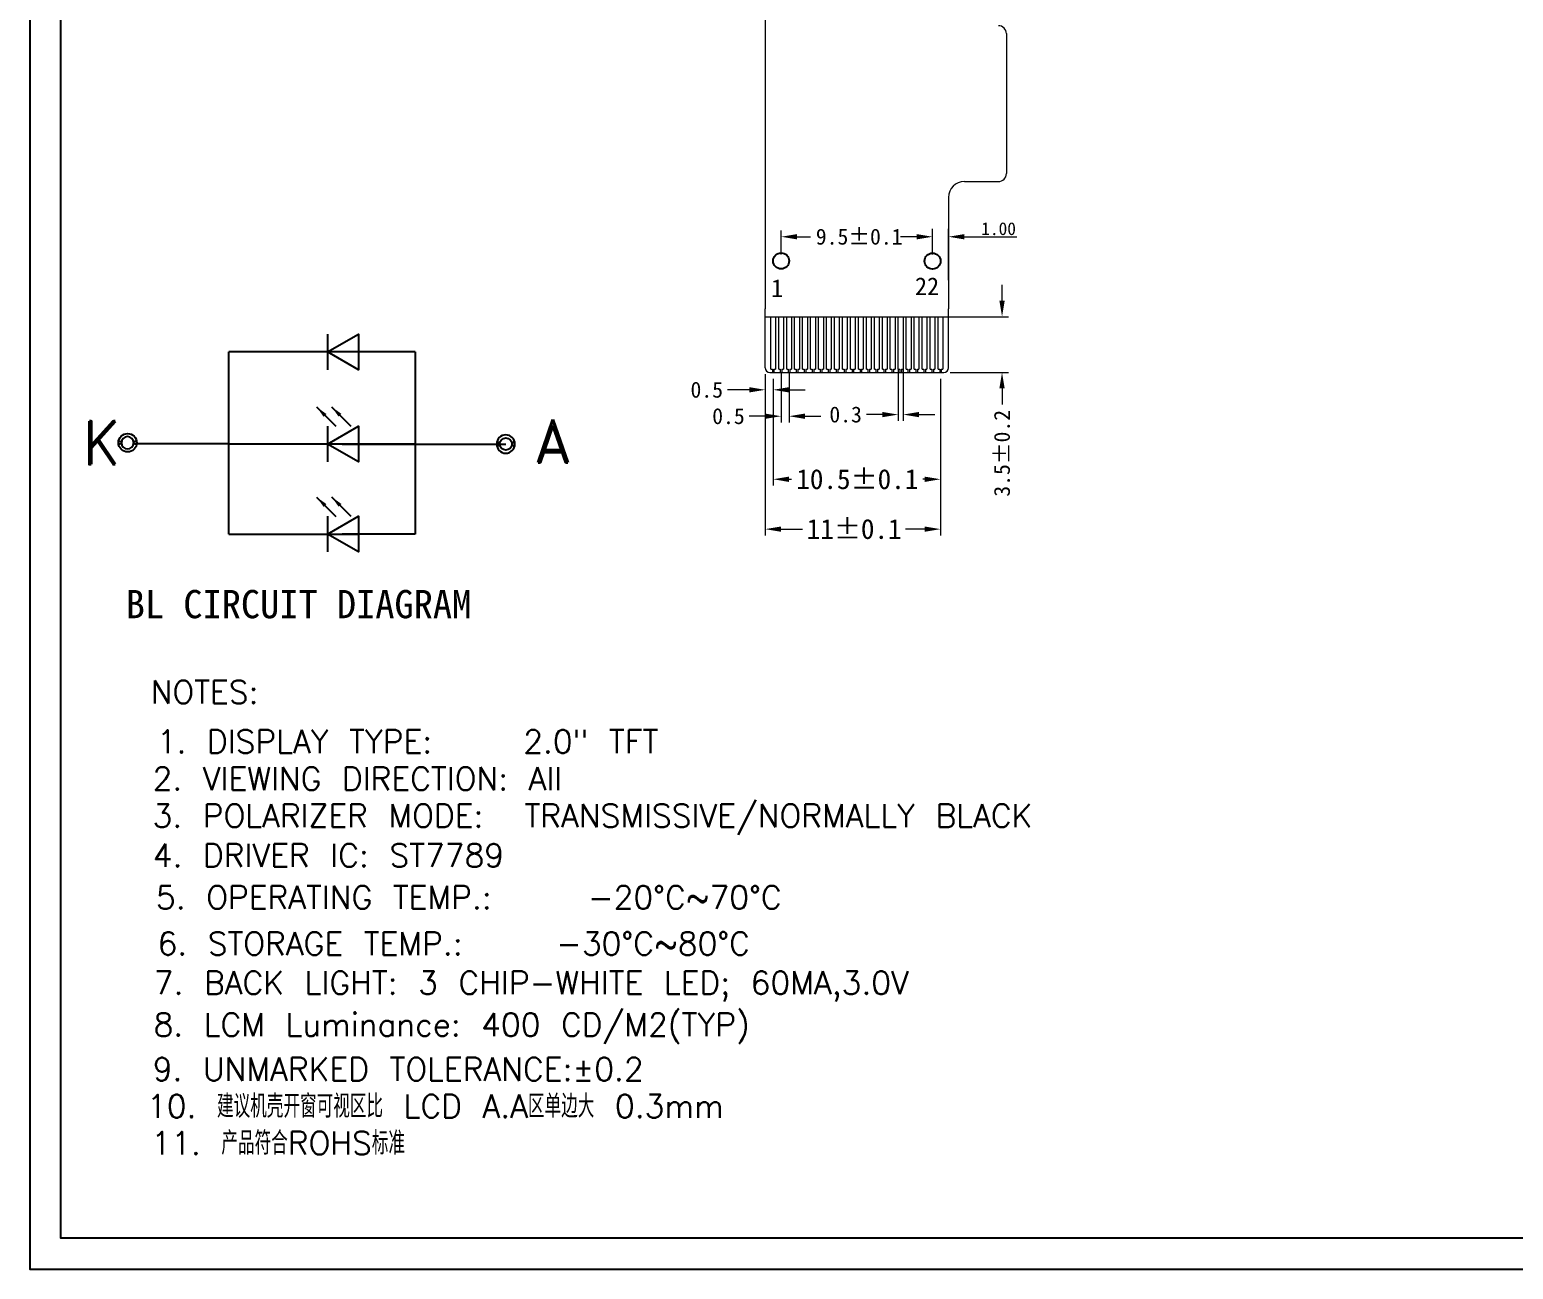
# Model space of a CAD drawing. Header units: millimetres. Extents: x 2479 to 2713, y 2230 to 2386.
# Drawn here: x 2478.9 to 2572, y 2230.1 to 2307.9 of the extents above; entities that cross this region are included whole.
import ezdxf

# ---------------------------------------------------------------- set-up
doc = ezdxf.new("R2010")
doc.units = ezdxf.units.MM
for name, color, linetype in [('DWG', 7, 'Continuous'), ('fpc', 40, 'Continuous'), ('Frame', 7, 'Continuous'), ('MODEL', 7, 'Continuous')]:
    doc.layers.add(name, color=color, linetype=linetype)
doc.layers.add('图框', color=7, linetype='Continuous', lineweight=0)
doc.styles.add('RD', font='ROMAND.shx', dxfattribs={"width": 0.8})
doc.styles.get("Standard").update_dxf_attribs({"font": 'txt', "bigfont": 'gbcbig.shx'})
doc.styles.add('STYLE1', font='', dxfattribs={"width": 0.9})
doc.styles.add('宋体', font='')
doc.styles.get('STYLE1').set_extended_font_data('KaiTi_GB2312')
doc.styles.get('宋体').set_extended_font_data('SimSun')
doc.dimstyles.new('ISO-25$0', dxfattribs={"dimscale": 0.5, "dimtxt": 2, "dimasz": 2, "dimexe": 0.8, "dimexo": 0.8, "dimtad": 0, "dimrnd": 0.01, "dimzin": 9, "dimdsep": 46, "dimtxsty": 'Standard', "dimcen": 2.5, "dimadec": 0, "dimazin": 2, "dimtfac": 1, "dimtofl": 0, "dimtmove": 0, "dimatfit": 0, "dimfxl": 1, "dimlwd": 13, "dimlwe": 13, "dimarcsym": 0})
doc.dimstyles.new('SH', dxfattribs={"dimscale": 1.4, "dimtxt": 2.5, "dimasz": 2.5, "dimexe": 1.25, "dimexo": 0.625, "dimtad": 0, "dimdec": 1, "dimzin": 0, "dimdsep": 46, "dimtxsty": 'RD', "dimcen": 2.5, "dimadec": 0, "dimazin": 0, "dimtfac": 0.6, "dimtdec": 4, "dimtmove": 0, "dimatfit": 3, "dimfxl": 1, "dimtolj": 1, "dimarcsym": 0})
doc.dimstyles.new('标准', dxfattribs={"dimtxt": 1.8, "dimasz": 1.5, "dimexe": 0.5, "dimexo": 0.4, "dimgap": 0.1, "dimtad": 1, "dimzin": 1, "dimdsep": 46, "dimtxsty": '宋体', "dimblk": 'CLOSEDBLANK', "dimcen": 0.09, "dimclrd": 96, "dimclre": 96, "dimclrt": 3, "dimadec": 0, "dimazin": 0, "dimtfac": 1, "dimtofl": 0, "dimtmove": 0, "dimatfit": 1, "dimldrblk": 'CLOSEDBLANK', "dimfxl": 1, "dimtolj": 1, "dimlwd": 0, "dimlwe": 0, "dimarcsym": 0})

# ---------------------------------------------------------------- blocks, each defined once
blk = doc.blocks.new('*D82')
at = {"color": 7, "lineweight": 13}
for p, q in [((2525.053, 2286.243), (2525.053, 2276.114)), ((2536.053, 2285.943), (2536.053, 2276.114)), ((2526.053, 2276.514), (2527.401, 2276.514)), ((2535.053, 2276.514), (2533.866, 2276.514))]:
    blk.add_line(p, q, dxfattribs=at)
at = {"color": 7}
for points in [[(2526.053, 2276.68), (2526.053, 2276.347), (2525.053, 2276.514)], [(2535.053, 2276.68), (2535.053, 2276.347), (2536.053, 2276.514)]]:
    blk.add_solid(points, dxfattribs=at)
at = {"layer": 'Defpoints', "color": 0}
for p in [(2525.053, 2286.643), (2536.053, 2286.343), (2536.053, 2276.514)]:
    blk.add_point(p, dxfattribs=at)
at = {"color": 7, "insert": (2530.634, 2276.514), "char_height": 1.25, "attachment_point": 5, "style": '宋体'}
blk.add_mtext('11%%P0.1', dxfattribs=at)
blk = doc.blocks.new('*D83')
at = {"color": 7, "lineweight": 13}
for p, q in [((2526.053, 2293.743), (2526.053, 2295.259)), ((2527.053, 2294.859), (2527.897, 2294.859)), ((2534.553, 2294.859), (2534.005, 2294.859)), ((2535.553, 2293.753), (2535.553, 2295.259))]:
    blk.add_line(p, q, dxfattribs=at)
at = {"color": 7}
for points in [[(2527.053, 2295.025), (2527.053, 2294.692), (2526.053, 2294.859)], [(2534.553, 2295.025), (2534.553, 2294.692), (2535.553, 2294.859)]]:
    blk.add_solid(points, dxfattribs=at)
at = {"layer": 'Defpoints', "color": 0}
for p in [(2526.053, 2294.859), (2526.053, 2293.343), (2535.553, 2293.353)]:
    blk.add_point(p, dxfattribs=at)
at = {"color": 7, "insert": (2530.951, 2294.859), "char_height": 1, "attachment_point": 5, "style": '宋体'}
blk.add_mtext('9.5%%P0.1', dxfattribs=at)
blk = doc.blocks.new('*D84')
at = {"color": 7, "lineweight": 0}
for p, q in [((2535.553, 2293.743), (2535.553, 2295.359)), ((2536.553, 2292.135), (2536.553, 2295.359)), ((2534.553, 2294.859), (2533.553, 2294.859)), ((2537.553, 2294.859), (2540.842, 2294.859))]:
    blk.add_line(p, q, dxfattribs=at)
at = {"color": 7}
for points in [[(2534.553, 2295.025), (2534.553, 2294.692), (2535.553, 2294.859)], [(2537.553, 2295.025), (2537.553, 2294.692), (2536.553, 2294.859)]]:
    blk.add_solid(points, dxfattribs=at)
at = {"layer": 'Defpoints', "color": 0}
for p in [(2536.553, 2294.859), (2535.553, 2293.343), (2536.553, 2291.735)]:
    blk.add_point(p, dxfattribs=at)
at = {"color": 7, "insert": (2539.697, 2295.359), "char_height": 0.8, "attachment_point": 5, "style": '宋体'}
blk.add_mtext('\\A1;1.00', dxfattribs=at)
blk = doc.blocks.new('_ClosedBlank')
at = {"color": 0, "linetype": 'ByBlock', "lineweight": -2}
for p, q in [((-1, 0.167), (0, 0)), ((-1, 0.167), (-1, -0.167)), ((0, 0), (-1, -0.167))]:
    blk.add_line(p, q, dxfattribs=at)
blk = doc.blocks.new('*D85')
at = {"color": 7, "lineweight": 13}
for p, q in [((2539.913, 2290.843), (2539.913, 2291.843)), ((2536.603, 2289.843), (2540.313, 2289.843)), ((2536.653, 2286.343), (2540.313, 2286.343)), ((2539.913, 2285.343), (2539.913, 2284.343))]:
    blk.add_line(p, q, dxfattribs=at)
at = {"color": 7}
for points in [[(2539.747, 2290.843), (2540.08, 2290.843), (2539.913, 2289.843)], [(2539.747, 2285.343), (2540.08, 2285.343), (2539.913, 2286.343)]]:
    blk.add_solid(points, dxfattribs=at)
at = {"layer": 'Defpoints', "color": 0}
for p in [(2536.203, 2289.843), (2536.253, 2286.343), (2539.913, 2286.343)]:
    blk.add_point(p, dxfattribs=at)
at = {"color": 7, "insert": (2539.913, 2281.272), "char_height": 1, "attachment_point": 5, "rotation": 90, "style": '宋体'}
blk.add_mtext('3.5±0.2', dxfattribs=at)
blk = doc.blocks.new('*D86')
at = {"color": 7, "lineweight": 13}
for p, q in [((2526.053, 2286.343), (2526.053, 2283.199)), ((2526.553, 2286.343), (2526.553, 2283.199)), ((2525.053, 2283.599), (2524.053, 2283.599)), ((2527.553, 2283.599), (2528.553, 2283.599))]:
    blk.add_line(p, q, dxfattribs=at)
at = {"color": 7}
for points in [[(2525.053, 2283.766), (2525.053, 2283.432), (2526.053, 2283.599)], [(2527.553, 2283.766), (2527.553, 2283.432), (2526.553, 2283.599)]]:
    blk.add_solid(points, dxfattribs=at)
at = {"layer": 'Defpoints', "color": 0}
for p in [(2526.053, 2286.743), (2526.553, 2286.743), (2526.053, 2283.599)]:
    blk.add_point(p, dxfattribs=at)
at = {"color": 7, "insert": (2522.751, 2283.599), "char_height": 1, "attachment_point": 5, "style": '宋体'}
blk.add_mtext('0.5', dxfattribs=at)
blk = doc.blocks.new('*D87')
at = {"color": 7, "lineweight": 13}
for p, q in [((2533.403, 2286.543), (2533.403, 2283.302)), ((2533.703, 2286.543), (2533.703, 2283.302)), ((2532.403, 2283.702), (2531.403, 2283.702)), ((2534.703, 2283.702), (2535.703, 2283.702))]:
    blk.add_line(p, q, dxfattribs=at)
at = {"color": 7}
for points in [[(2532.403, 2283.869), (2532.403, 2283.535), (2533.403, 2283.702)], [(2534.703, 2283.869), (2534.703, 2283.535), (2533.703, 2283.702)]]:
    blk.add_solid(points, dxfattribs=at)
at = {"layer": 'Defpoints', "color": 0}
for p in [(2533.403, 2286.943), (2533.703, 2286.943), (2533.403, 2283.702)]:
    blk.add_point(p, dxfattribs=at)
at = {"color": 7, "insert": (2530.101, 2283.702), "char_height": 1, "attachment_point": 5, "style": '宋体'}
blk.add_mtext('0.3', dxfattribs=at)
blk = doc.blocks.new('*D88')
at = {"color": 7, "lineweight": 13}
for p, q in [((2525.053, 2286.243), (2525.053, 2284.856)), ((2524.053, 2285.256), (2522.69, 2285.256)), ((2525.553, 2285.943), (2525.553, 2284.856)), ((2526.553, 2285.256), (2527.553, 2285.256))]:
    blk.add_line(p, q, dxfattribs=at)
at = {"color": 7}
for points in [[(2524.053, 2285.423), (2524.053, 2285.09), (2525.053, 2285.256)], [(2526.553, 2285.423), (2526.553, 2285.09), (2525.553, 2285.256)]]:
    blk.add_solid(points, dxfattribs=at)
at = {"layer": 'Defpoints', "color": 0}
for p in [(2525.053, 2286.643), (2525.553, 2286.343), (2525.553, 2285.256)]:
    blk.add_point(p, dxfattribs=at)
at = {"color": 7, "insert": (2521.388, 2285.256), "char_height": 1, "attachment_point": 5, "style": '宋体'}
blk.add_mtext('0.5', dxfattribs=at)
blk = doc.blocks.new('*D89')
at = {"color": 7, "lineweight": 13}
for p, q in [((2525.553, 2285.943), (2525.553, 2279.243)), ((2536.053, 2285.943), (2536.053, 2279.243)), ((2526.553, 2279.643), (2526.711, 2279.643)), ((2535.053, 2279.643), (2534.954, 2279.643))]:
    blk.add_line(p, q, dxfattribs=at)
at = {"color": 7}
for points in [[(2526.553, 2279.809), (2526.553, 2279.476), (2525.553, 2279.643)], [(2535.053, 2279.809), (2535.053, 2279.476), (2536.053, 2279.643)]]:
    blk.add_solid(points, dxfattribs=at)
at = {"layer": 'Defpoints', "color": 0}
for p in [(2525.553, 2286.343), (2536.053, 2286.343), (2536.053, 2279.643)]:
    blk.add_point(p, dxfattribs=at)
at = {"color": 7, "insert": (2530.833, 2279.643), "char_height": 1.25, "attachment_point": 5, "style": '宋体'}
blk.add_mtext('10.5%%P0.1', dxfattribs=at)

msp = doc.modelspace()

# ---------------------------------------------------------------- linework, layer by layer
at = {"color": 2, "ltscale": 3}
for p, q in [((2498.28, 2287.631), (2491.413, 2287.631)), ((2499.543, 2287.631), (2497.849, 2287.631)), ((2491.413, 2281.86), (2485.626, 2281.86)), ((2498.278, 2281.855), (2491.413, 2281.855)), ((2499.543, 2281.855), (2497.851, 2281.855)), ((2491.413, 2276.202), (2498.28, 2276.202)), ((2497.849, 2276.202), (2499.543, 2276.202))]:
    msp.add_line(p, q, dxfattribs=at)
at = {"color": 2}
for p, q in [((2491.413, 2276.202), (2491.413, 2287.631)), ((2503.09, 2287.631), (2503.09, 2276.202)), ((2503.09, 2281.855), (2508.781, 2281.855))]:
    msp.add_line(p, q, dxfattribs=at)
for points in [[(2497.605, 2287.631), (2499.543, 2288.75), (2499.543, 2286.513), (2497.605, 2287.631)], [(2497.605, 2288.75), (2497.605, 2286.513)], [(2503.09, 2287.631), (2498.524, 2287.631)], [(2497.605, 2282.974), (2497.605, 2280.737)], [(2497.605, 2281.855), (2499.543, 2282.974), (2499.543, 2280.737), (2497.605, 2281.855)], [(2498.523, 2281.855), (2503.09, 2281.855), (2498.523, 2281.856)], [(2497.605, 2276.202), (2499.543, 2277.321), (2499.543, 2275.083), (2497.605, 2276.202)], [(2497.605, 2277.321), (2497.605, 2275.083)], [(2503.09, 2276.202), (2498.524, 2276.202)]]:
    msp.add_lwpolyline(points, dxfattribs=at)
for points in [[(2484.48, 2281.933, -1), (2485.63, 2281.933, -1), (2485.439, 2281.933, 1), (2484.671, 2281.933, -1)], [(2509.356, 2281.855, 1), (2508.205, 2281.855, 1), (2508.397, 2281.855, -1), (2509.164, 2281.855, 1)], [(2485.63, 2281.933, -1), (2484.48, 2281.933, -1), (2484.671, 2281.933, 1), (2485.439, 2281.933, -1)], [(2508.205, 2281.855, 1), (2509.356, 2281.855, 1), (2509.164, 2281.855, -1), (2508.397, 2281.855, 1)]]:
    msp.add_lwpolyline(points, format="xyb", close=True, dxfattribs=at)
at = {"layer": 'DWG', "color": 30, "lineweight": 0}
for p, q in [((2525.053, 2310.218), (2525.053, 2290.343)), ((2540.183, 2307.603), (2540.183, 2298.822)), ((2537.553, 2298.322), (2539.683, 2298.322)), ((2536.553, 2297.322), (2536.553, 2290.343)), ((2525.053, 2286.643), (2525.053, 2290.343)), ((2525.053, 2289.843), (2536.553, 2289.843)), ((2536.553, 2286.643), (2536.553, 2290.343)), ((2525.353, 2286.343), (2536.253, 2286.343))]:
    msp.add_line(p, q, dxfattribs=at)
at = {"layer": 'DWG', "color": 7, "lineweight": 0}
for p, q in [((2525.403, 2289.843), (2525.703, 2289.843)), ((2525.403, 2286.543), (2525.403, 2289.843)), ((2525.703, 2289.843), (2525.703, 2286.543)), ((2525.903, 2289.843), (2526.203, 2289.843)), ((2525.903, 2286.543), (2525.903, 2289.843)), ((2526.203, 2289.843), (2526.203, 2286.543)), ((2526.403, 2289.843), (2526.703, 2289.843)), ((2526.403, 2286.543), (2526.403, 2289.843)), ((2526.703, 2289.843), (2526.703, 2286.543)), ((2526.903, 2289.843), (2527.203, 2289.843)), ((2526.903, 2286.543), (2526.903, 2289.843)), ((2527.203, 2289.843), (2527.203, 2286.543)), ((2527.403, 2289.843), (2527.703, 2289.843)), ((2527.403, 2286.543), (2527.403, 2289.843)), ((2527.703, 2289.843), (2527.703, 2286.543)), ((2527.903, 2289.843), (2528.203, 2289.843)), ((2527.903, 2286.543), (2527.903, 2289.843)), ((2528.203, 2289.843), (2528.203, 2286.543)), ((2528.403, 2289.843), (2528.703, 2289.843)), ((2528.403, 2286.543), (2528.403, 2289.843)), ((2528.703, 2289.843), (2528.703, 2286.543)), ((2528.903, 2289.843), (2529.203, 2289.843)), ((2528.903, 2286.543), (2528.903, 2289.843)), ((2529.203, 2289.843), (2529.203, 2286.543)), ((2529.403, 2289.843), (2529.703, 2289.843)), ((2529.403, 2286.543), (2529.403, 2289.843)), ((2529.703, 2289.843), (2529.703, 2286.543)), ((2529.903, 2289.843), (2530.203, 2289.843)), ((2529.903, 2286.543), (2529.903, 2289.843)), ((2530.203, 2289.843), (2530.203, 2286.543)), ((2530.403, 2289.843), (2530.703, 2289.843)), ((2530.403, 2286.543), (2530.403, 2289.843)), ((2530.703, 2289.843), (2530.703, 2286.543)), ((2530.903, 2289.843), (2531.203, 2289.843)), ((2530.903, 2286.543), (2530.903, 2289.843)), ((2531.203, 2289.843), (2531.203, 2286.543)), ((2531.403, 2289.843), (2531.703, 2289.843)), ((2531.403, 2286.543), (2531.403, 2289.843)), ((2531.703, 2289.843), (2531.703, 2286.543)), ((2531.903, 2289.843), (2532.203, 2289.843)), ((2531.903, 2286.543), (2531.903, 2289.843)), ((2532.203, 2289.843), (2532.203, 2286.543)), ((2532.403, 2289.843), (2532.703, 2289.843)), ((2532.403, 2286.543), (2532.403, 2289.843)), ((2532.703, 2289.843), (2532.703, 2286.543)), ((2532.903, 2289.843), (2533.203, 2289.843)), ((2532.903, 2286.543), (2532.903, 2289.843)), ((2533.203, 2289.843), (2533.203, 2286.543)), ((2533.403, 2289.843), (2533.703, 2289.843)), ((2533.403, 2286.543), (2533.403, 2289.843)), ((2533.703, 2289.843), (2533.703, 2286.543)), ((2533.903, 2289.843), (2534.203, 2289.843)), ((2533.903, 2286.543), (2533.903, 2289.843)), ((2534.203, 2289.843), (2534.203, 2286.543)), ((2534.403, 2289.843), (2534.703, 2289.843)), ((2534.403, 2286.543), (2534.403, 2289.843)), ((2534.703, 2289.843), (2534.703, 2286.543)), ((2534.903, 2289.843), (2535.203, 2289.843)), ((2534.903, 2286.543), (2534.903, 2289.843)), ((2535.203, 2289.843), (2535.203, 2286.543)), ((2535.403, 2289.843), (2535.703, 2289.843)), ((2535.403, 2286.543), (2535.403, 2289.843)), ((2535.703, 2289.843), (2535.703, 2286.543)), ((2535.903, 2289.843), (2536.203, 2289.843)), ((2535.903, 2286.543), (2535.903, 2289.843)), ((2536.203, 2289.843), (2536.203, 2286.543)), ((2525.353, 2286.343), (2536.253, 2286.343)), ((2525.403, 2286.543), (2525.503, 2286.543)), ((2525.503, 2286.543), (2525.503, 2286.343)), ((2525.503, 2286.343), (2525.603, 2286.343)), ((2525.603, 2286.543), (2525.703, 2286.543)), ((2525.603, 2286.543), (2525.603, 2286.343)), ((2525.903, 2286.543), (2526.003, 2286.543)), ((2526.003, 2286.543), (2526.003, 2286.343)), ((2526.003, 2286.343), (2526.103, 2286.343)), ((2526.103, 2286.543), (2526.203, 2286.543)), ((2526.103, 2286.543), (2526.103, 2286.343)), ((2526.403, 2286.543), (2526.503, 2286.543)), ((2526.503, 2286.543), (2526.503, 2286.343)), ((2526.503, 2286.343), (2526.603, 2286.343)), ((2526.603, 2286.543), (2526.703, 2286.543)), ((2526.603, 2286.543), (2526.603, 2286.343)), ((2526.903, 2286.543), (2527.003, 2286.543)), ((2527.003, 2286.543), (2527.003, 2286.343)), ((2527.003, 2286.343), (2527.103, 2286.343)), ((2527.103, 2286.543), (2527.203, 2286.543)), ((2527.103, 2286.543), (2527.103, 2286.343)), ((2527.403, 2286.543), (2527.503, 2286.543)), ((2527.503, 2286.543), (2527.503, 2286.343)), ((2527.503, 2286.343), (2527.603, 2286.343)), ((2527.603, 2286.543), (2527.703, 2286.543)), ((2527.603, 2286.543), (2527.603, 2286.343)), ((2527.903, 2286.543), (2528.003, 2286.543)), ((2528.003, 2286.543), (2528.003, 2286.343)), ((2528.003, 2286.343), (2528.103, 2286.343)), ((2528.103, 2286.543), (2528.203, 2286.543)), ((2528.103, 2286.543), (2528.103, 2286.343)), ((2528.403, 2286.543), (2528.503, 2286.543)), ((2528.503, 2286.543), (2528.503, 2286.343)), ((2528.503, 2286.343), (2528.603, 2286.343)), ((2528.603, 2286.543), (2528.703, 2286.543)), ((2528.603, 2286.543), (2528.603, 2286.343)), ((2528.903, 2286.543), (2529.003, 2286.543)), ((2529.003, 2286.543), (2529.003, 2286.343)), ((2529.003, 2286.343), (2529.103, 2286.343)), ((2529.103, 2286.543), (2529.203, 2286.543)), ((2529.103, 2286.543), (2529.103, 2286.343)), ((2529.403, 2286.543), (2529.503, 2286.543)), ((2529.503, 2286.543), (2529.503, 2286.343)), ((2529.503, 2286.343), (2529.603, 2286.343)), ((2529.603, 2286.543), (2529.703, 2286.543)), ((2529.603, 2286.543), (2529.603, 2286.343)), ((2529.903, 2286.543), (2530.003, 2286.543)), ((2530.003, 2286.543), (2530.003, 2286.343)), ((2530.003, 2286.343), (2530.103, 2286.343)), ((2530.103, 2286.543), (2530.203, 2286.543)), ((2530.103, 2286.543), (2530.103, 2286.343)), ((2530.403, 2286.543), (2530.503, 2286.543)), ((2530.503, 2286.543), (2530.503, 2286.343)), ((2530.503, 2286.343), (2530.603, 2286.343)), ((2530.603, 2286.543), (2530.703, 2286.543)), ((2530.603, 2286.543), (2530.603, 2286.343)), ((2530.903, 2286.543), (2531.003, 2286.543)), ((2531.003, 2286.543), (2531.003, 2286.343)), ((2531.003, 2286.343), (2531.103, 2286.343)), ((2531.103, 2286.543), (2531.203, 2286.543)), ((2531.103, 2286.543), (2531.103, 2286.343)), ((2531.403, 2286.543), (2531.503, 2286.543)), ((2531.503, 2286.543), (2531.503, 2286.343)), ((2531.503, 2286.343), (2531.603, 2286.343)), ((2531.603, 2286.543), (2531.703, 2286.543)), ((2531.603, 2286.543), (2531.603, 2286.343)), ((2531.903, 2286.543), (2532.003, 2286.543)), ((2532.003, 2286.543), (2532.003, 2286.343)), ((2532.003, 2286.343), (2532.103, 2286.343)), ((2532.103, 2286.543), (2532.203, 2286.543)), ((2532.103, 2286.543), (2532.103, 2286.343)), ((2532.403, 2286.543), (2532.503, 2286.543)), ((2532.503, 2286.543), (2532.503, 2286.343)), ((2532.503, 2286.343), (2532.603, 2286.343)), ((2532.603, 2286.543), (2532.703, 2286.543)), ((2532.603, 2286.543), (2532.603, 2286.343)), ((2532.903, 2286.543), (2533.003, 2286.543)), ((2533.003, 2286.543), (2533.003, 2286.343)), ((2533.003, 2286.343), (2533.103, 2286.343)), ((2533.103, 2286.543), (2533.203, 2286.543)), ((2533.103, 2286.543), (2533.103, 2286.343)), ((2533.403, 2286.543), (2533.503, 2286.543)), ((2533.503, 2286.543), (2533.503, 2286.343)), ((2533.503, 2286.343), (2533.603, 2286.343)), ((2533.603, 2286.543), (2533.703, 2286.543)), ((2533.603, 2286.543), (2533.603, 2286.343)), ((2533.903, 2286.543), (2534.003, 2286.543)), ((2534.003, 2286.543), (2534.003, 2286.343)), ((2534.003, 2286.343), (2534.103, 2286.343)), ((2534.103, 2286.543), (2534.203, 2286.543)), ((2534.103, 2286.543), (2534.103, 2286.343)), ((2534.403, 2286.543), (2534.503, 2286.543)), ((2534.503, 2286.543), (2534.503, 2286.343)), ((2534.503, 2286.343), (2534.603, 2286.343)), ((2534.603, 2286.543), (2534.703, 2286.543)), ((2534.603, 2286.543), (2534.603, 2286.343)), ((2534.903, 2286.543), (2535.003, 2286.543)), ((2535.003, 2286.543), (2535.003, 2286.343)), ((2535.003, 2286.343), (2535.103, 2286.343)), ((2535.103, 2286.543), (2535.203, 2286.543)), ((2535.103, 2286.543), (2535.103, 2286.343)), ((2535.403, 2286.543), (2535.503, 2286.543)), ((2535.503, 2286.543), (2535.503, 2286.343)), ((2535.503, 2286.343), (2535.603, 2286.343)), ((2535.603, 2286.543), (2535.703, 2286.543)), ((2535.603, 2286.543), (2535.603, 2286.343)), ((2535.903, 2286.543), (2536.003, 2286.543)), ((2536.003, 2286.543), (2536.003, 2286.343)), ((2536.003, 2286.343), (2536.103, 2286.343)), ((2536.103, 2286.543), (2536.203, 2286.543)), ((2536.103, 2286.543), (2536.103, 2286.343))]:
    msp.add_line(p, q, dxfattribs=at)
at = {"layer": 'DWG', "color": 30, "lineweight": 0}
for centre, radius, start, end in [((2539.683, 2307.603), 0.5, 360, 90), ((2537.553, 2297.322), 1, 90, 180), ((2539.683, 2298.822), 0.5, 270, 0), ((2525.353, 2286.643), 0.3, 180, 270), ((2525.353, 2286.643), 0.3, 180, 270), ((2525.353, 2286.643), 0.3, 180, 270), ((2536.253, 2286.643), 0.3, 270, 0), ((2536.253, 2286.643), 0.3, 270, 0), ((2536.253, 2286.643), 0.3, 270, 0)]:
    msp.add_arc(centre, radius, start, end, dxfattribs=at)
at = {"layer": 'fpc', "color": 30}
for centre in [(2526.053, 2293.343), (2535.553, 2293.333)]:
    msp.add_circle(centre, 0.5, dxfattribs=at)
at = {"layer": 'fpc', "color": 40}
msp.add_circle((2535.553, 2293.333), 0.5, dxfattribs=at)
at = {"layer": 'Frame', "color": 7}
for points in [[(2712.579, 2385.85), (2478.911, 2385.85), (2478.911, 2230.072), (2712.579, 2230.072)], [(2710.631, 2232.019), (2480.858, 2232.019), (2480.858, 2383.903), (2710.631, 2383.903)]]:
    msp.add_lwpolyline(points, close=True, dxfattribs=at)

# ---------------------------------------------------------------- texts
at = {"color": 2, "ltscale": 3, "style": 'RD'}
for s, p in [('K', (2482.199, 2280.586)), ('A', (2510.585, 2280.701))]:
    msp.add_text(s, height=2.697, dxfattribs=at).set_placement(p)
at = {"color": 7, "insert": (2486.636, 2256.767), "char_height": 1.44705, "width": 38.94082, "attachment_point": 1}
msp.add_mtext('4. DRIVER IC: ST7789', dxfattribs=at)
at = {"layer": 'DWG', "color": 7, "lineweight": 0, "char_height": 1.112, "attachment_point": 1, "line_spacing_factor": 0.6, "style": '宋体'}
for s, insert, width in [('1', (2525.424, 2292.191), 0.88961), ('22', (2534.452, 2292.309), 1.77921)]:
    msp.add_mtext(s, dxfattribs=dict(at, insert=insert, width=width))
at = {"layer": 'MODEL', "style": 'STYLE1'}
msp.add_text('BL CIRCUIT DIAGRAM', height=1.77063, dxfattribs=at).set_placement((2484.934, 2270.925))
at = {"layer": '图框'}
for s, height, p in [('NOTES:', 1.4471, (2486.505, 2265.572)), ('1. DISPLAY TYPE:   2.0" TFT', 1.44705, (2486.886, 2262.467)), ('2. VIEWING DIRECTION: All', 1.44705, (2486.624, 2260.138)), ('3. POLARIZER MODE:  TRANSMISSIVE/NORMALLY BLACK', 1.44705, (2486.624, 2257.808)), ('5. OPERATING TEMP.:   -20%%DC~70%%DC', 1.44705, (2486.837, 2252.683)), ('6. STORAGE TEMP.:   -30%%DC~80%%DC', 1.44705, (2486.934, 2249.788)), ('7. BACK LIGHT: 3 CHIP-WHITE LED; 60MA,3.0V', 1.44705, (2486.7, 2247.326)), ('8. LCM Luminance: 400 CD/M2(TYP)', 1.44705, (2486.685, 2244.704)), ('9. UNMARKED TOLERANCE:%%P0.2', 1.44705, (2486.631, 2241.909)), ('10. 建议机壳开窗可视区比 LCD A.A区单边大 0.3mm', 1.44705, (2486.272, 2239.586))]:
    msp.add_text(s, height=height, dxfattribs=at).set_placement(p)
at = {"layer": '图框', "insert": (2486.546, 2238.716), "char_height": 1.44705, "width": 38.94082, "attachment_point": 1}
msp.add_mtext('11. 产品符合ROHS标准', dxfattribs=at)

# ---------------------------------------------------------------- dimensions: what is measured, and where the dimension line sits
dim = msp.add_linear_dim(base=(2526.053, 2294.859), p1=(2535.553, 2293.353), p2=(2526.053, 2293.343), angle=180, text='<>%%P0.1', dimstyle='ISO-25$0', override={"dimtxsty": '宋体', "dimclrd": 7, "dimclre": 7, "dimclrt": 7, "dimfxl": 0.8})
dim.commit()
dim.dimension.update_dxf_attribs({"geometry": '*D83', "text_midpoint": (2530.951, 2294.859), "dimtype": 160})
for base, p1, p2, angle, dimstyle, override, picture, middle in [((2536.553, 2294.859), (2535.553, 2293.343), (2536.553, 2291.735), 180, '标准', {"dimtxt": 0.8, "dimasz": 1, "dimtxsty": '宋体', "dimsah": 1, "dimclrd": 7, "dimclre": 7, "dimclrt": 7}, '*D84', (2539.697, 2295.359)), ((2539.913, 2286.343), (2536.203, 2289.843), (2536.253, 2286.343), 90, 'ISO-25$0', {"dimgap": 0.625, "dimtxsty": '宋体', "dimclrd": 7, "dimclre": 7, "dimclrt": 7, "dimtol": 1, "dimlim": 0, "dimtp": 0.2, "dimtm": 0.2, "dimfxl": 0.8}, '*D85', (2539.913, 2281.272)), ((2533.403, 2283.702), (2533.703, 2286.943), (2533.403, 2286.943), 180, 'ISO-25$0', {"dimtxsty": '宋体', "dimclrd": 7, "dimclre": 7, "dimclrt": 7, "dimfxl": 0.8}, '*D87', (2530.101, 2283.702)), ((2526.053, 2283.599), (2526.553, 2286.743), (2526.053, 2286.743), 180, 'ISO-25$0', {"dimtxsty": '宋体', "dimclrd": 7, "dimclre": 7, "dimclrt": 7, "dimfxl": 0.8}, '*D86', (2522.751, 2283.599))]:
    dim = msp.add_linear_dim(base=base, p1=p1, p2=p2, angle=angle, dimstyle=dimstyle, override=override)
    dim.commit()
    dim.dimension.update_dxf_attribs({"geometry": picture, "text_midpoint": middle})
dim = msp.add_linear_dim(base=(2525.553, 2285.256), p1=(2525.053, 2286.643), p2=(2525.553, 2286.343), angle=180, dimstyle='ISO-25$0', override={"dimtxsty": '宋体', "dimclrd": 7, "dimclre": 7, "dimclrt": 7, "dimfxl": 0.8})
dim.commit()
dim.dimension.update_dxf_attribs({"geometry": '*D88', "text_midpoint": (2521.388, 2285.256), "dimtype": 160})
for base, p1, picture, middle in [((2536.053, 2276.514), (2525.053, 2286.643), '*D82', (2530.634, 2276.514)), ((2536.053, 2279.643), (2525.553, 2286.343), '*D89', (2530.833, 2279.643))]:
    dim = msp.add_linear_dim(base=base, p1=p1, p2=(2536.053, 2286.343), text='<>%%P0.1', dimstyle='ISO-25$0', override={"dimtxt": 2.5, "dimtxsty": '宋体', "dimclrd": 7, "dimclre": 7, "dimclrt": 7, "dimfxl": 0.8})
    dim.commit()
    dim.dimension.update_dxf_attribs({"geometry": picture, "text_midpoint": middle, "dimtype": 160})

# ---------------------------------------------------------------- leaders
at = {"color": 2}
for points in [[(2496.91, 2284.182), (2498.122, 2282.969)], [(2497.85, 2284.192), (2499.062, 2282.98)], [(2496.91, 2278.529), (2498.122, 2277.316)], [(2497.85, 2278.539), (2499.062, 2277.327)]]:
    msp.add_leader(points, dimstyle='SH', override={"dimscale": 0.5, "dimasz": 1.5, "dimtoh": 1}, dxfattribs=at)

doc.saveas('drawing.dxf')
